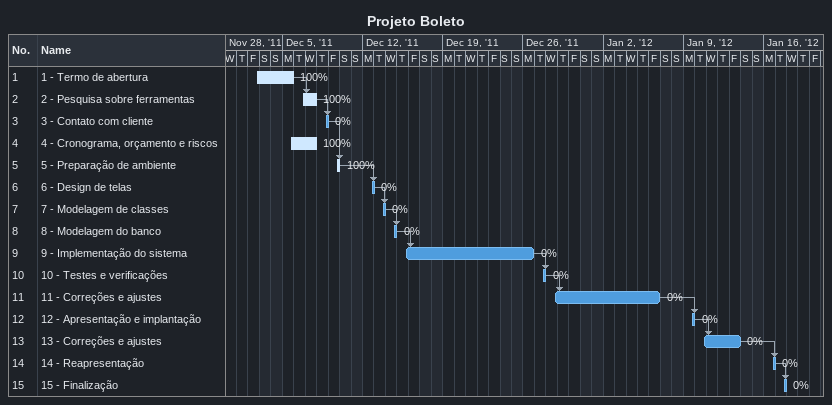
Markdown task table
Projeto Boleto

| ID | Task | Start | Finish | Predecessors | % complete |
|---|---|---|---|---|---|
| 1 | 1 - Termo de abertura | 2011-12-02 | 2011-12-05 |  | 100 |
| 2 | 2 - Pesquisa sobre ferramentas | 2011-12-06 | 2011-12-07 | 1 | 100 |
| 3 | 3 - Contato com cliente | 2011-12-08 | 2011-12-08 | 2 | 0 |
| 4 | 4 - Cronograma, orçamento e riscos | 2011-12-05 | 2011-12-07 |  | 100 |
| 5 | 5 - Preparação de ambiente | 2011-12-09 | 2011-12-09 | 3 | 100 |
| 6 | 6 - Design de telas | 2011-12-12 | 2011-12-12 | 5 | 0 |
| 7 | 7 - Modelagem de classes | 2011-12-13 | 2011-12-13 | 6 | 0 |
| 8 | 8 - Modelagem do banco | 2011-12-14 | 2011-12-14 | 7 | 0 |
| 9 | 9 - Implementação do sistema | 2011-12-15 | 2011-12-26 | 8 | 0 |
| 10 | 10 - Testes e verificações | 2011-12-27 | 2011-12-27 | 9 | 0 |
| 11 | 11 - Correções e ajustes | 2011-12-28 | 2012-01-06 | 10 | 0 |
| 12 | 12 - Apresentação e implantação | 2012-01-09 | 2012-01-09 | 11 | 0 |
| 13 | 13 - Correções e ajustes | 2012-01-10 | 2012-01-13 | 12 | 0 |
| 14 | 14 - Reapresentação | 2012-01-16 | 2012-01-16 | 13 | 0 |
| 15 | 15 - Finalização | 2012-01-17 | 2012-01-17 | 14 | 0 |
